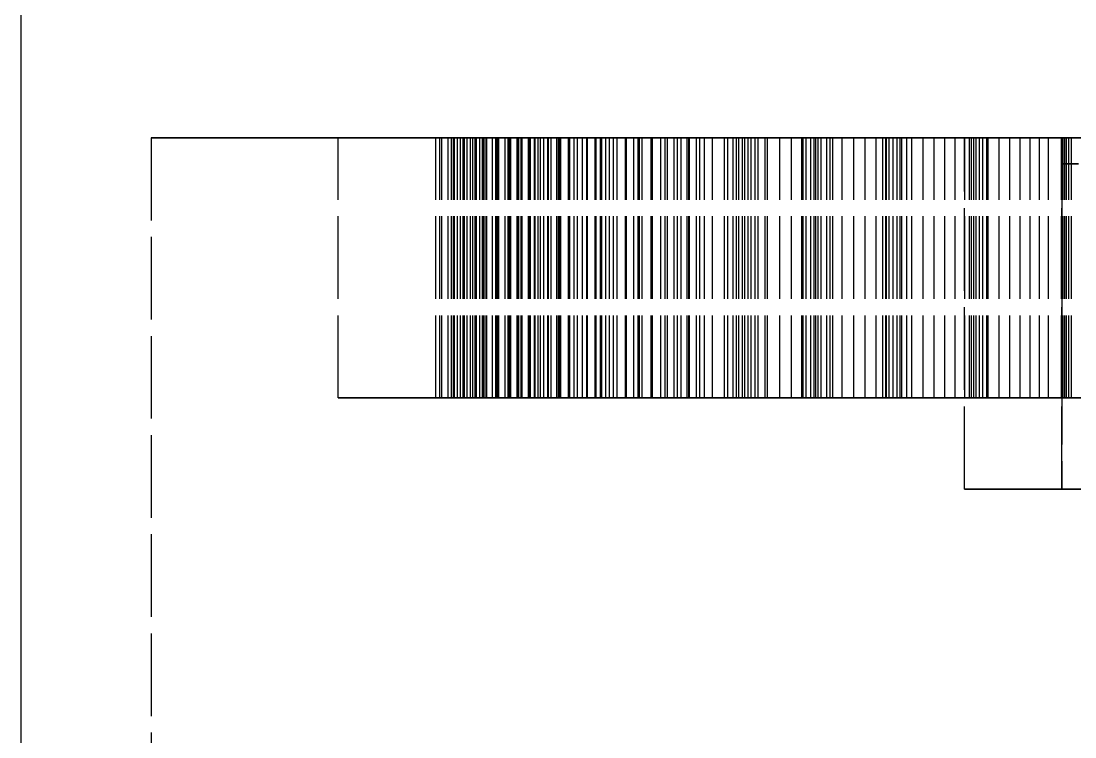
# Model space of a CAD drawing. Header units: millimetres. Extents: x -9 to 234, y -53 to 196.
# Drawn here: x 134.85 to 151.05, y 14.59 to 25.59 of the extents above; entities that cross this region are included whole.
import ezdxf

# ---------------------------------------------------------------- set-up
doc = ezdxf.new("R2010")
doc.units = ezdxf.units.MM
doc.linetypes.add('DASHED', pattern=[1.524, 1.27, -0.254])
doc.layers.add('HIDDEN', color=8, linetype='DASHED')
doc.layers.add('VISIBLE', color=7, linetype='CONTINUOUS')

msp = doc.modelspace()

# ---------------------------------------------------------------- linework, layer by layer
at = {"layer": 'HIDDEN'}
for points in [[(151.51667, 23.8), (150.81825, 23.8), (150.11984, 23.8), (149.42143, 23.8), (148.72302, 23.8), (148.0246, 23.8), (147.32619, 23.8), (146.62778, 23.8), (145.92937, 23.8), (145.23095, 23.8), (144.53254, 23.8), (143.83413, 23.8), (143.13571, 23.8), (142.4373, 23.8), (141.73889, 23.8), (141.04048, 23.8), (140.34206, 23.8), (139.64365, 23.8), (138.94524, 23.8), (138.24683, 23.8), (137.54841, 23.8), (136.85, 23.8)], [(136.85, 23.8), (137.19921, 23.8), (137.54841, 23.8), (137.89762, 23.8), (138.24683, 23.8), (138.59603, 23.8), (138.94524, 23.8), (139.29444, 23.8), (139.64365, 23.8), (139.99286, 23.8), (140.34206, 23.8), (140.69127, 23.8), (141.04048, 23.8), (141.38968, 23.8), (141.73889, 23.8), (142.0881, 23.8), (142.4373, 23.8), (142.78651, 23.8), (143.13571, 23.8), (143.48492, 23.8), (143.83413, 23.8), (144.18333, 23.8), (144.53254, 23.8), (144.88175, 23.8), (145.23095, 23.8), (145.58016, 23.8), (145.92937, 23.8), (146.27857, 23.8), (146.62778, 23.8), (146.97698, 23.8), (147.32619, 23.8), (147.6754, 23.8), (148.0246, 23.8), (148.37381, 23.8), (148.72302, 23.8), (149.07222, 23.8), (149.42143, 23.8), (149.77063, 23.8), (150.11984, 23.8), (150.46905, 23.8), (150.81825, 23.8), (151.16746, 23.8)], [(136.85, 23.8), (136.85, -15.2)], [(151.26071, 23.8), (150.65357, 23.8), (150.04643, 23.8), (149.43929, 23.8), (148.83214, 23.8), (148.225, 23.8), (147.61786, 23.8), (147.01071, 23.8), (146.40357, 23.8), (145.79643, 23.8), (145.18929, 23.8), (144.58214, 23.8), (143.975, 23.8), (143.36786, 23.8), (142.76071, 23.8), (142.15357, 23.8), (141.54643, 23.8), (140.93929, 23.8), (140.33214, 23.8), (139.725, 23.8)], [(139.725, 23.8), (140.02857, 23.8), (140.33214, 23.8), (140.63571, 23.8), (140.93929, 23.8), (141.24286, 23.8), (141.54643, 23.8), (141.85, 23.8), (142.15357, 23.8), (142.45714, 23.8), (142.76071, 23.8), (143.06429, 23.8), (143.36786, 23.8), (143.67143, 23.8), (143.975, 23.8), (144.27857, 23.8), (144.58214, 23.8), (144.88571, 23.8), (145.18929, 23.8), (145.49286, 23.8), (145.79643, 23.8), (146.1, 23.8), (146.40357, 23.8), (146.70714, 23.8), (147.01071, 23.8), (147.31429, 23.8), (147.61786, 23.8), (147.92143, 23.8), (148.225, 23.8), (148.52857, 23.8), (148.83214, 23.8), (149.13571, 23.8), (149.43929, 23.8), (149.74286, 23.8), (150.04643, 23.8), (150.35, 23.8), (150.65357, 23.8), (150.95714, 23.8), (151.26071, 23.8)], [(139.725, 19.8), (139.725, 23.8)], [(141.4143, 23.8), (141.2258, 23.8)], [(141.2258, 23.8), (141.4143, 23.8)], [(141.2258, 19.8), (141.2258, 23.8)], [(141.2258, 19.8), (141.2258, 23.8)], [(141.31648, 23.8), (141.28548, 23.8)], [(141.28548, 23.8), (141.46556, 23.8)], [(141.46556, 23.8), (141.28548, 23.8)], [(141.28548, 23.8), (141.31648, 23.8)], [(141.28548, 19.8), (141.28548, 23.8)], [(141.28548, 19.8), (141.28548, 23.8)], [(141.51179, 23.8), (141.31648, 23.8)], [(141.31648, 23.8), (141.51179, 23.8)], [(141.31648, 19.8), (141.31648, 23.8)], [(141.31648, 19.8), (141.31648, 23.8)], [(141.60309, 23.8), (141.4143, 23.8)], [(141.4143, 23.8), (141.60309, 23.8)], [(141.4143, 19.8), (141.4143, 23.8)], [(141.4143, 19.8), (141.4143, 23.8)], [(141.46556, 23.8), (141.64653, 23.8)], [(141.64653, 23.8), (141.46556, 23.8)], [(141.46556, 19.8), (141.46556, 23.8)], [(141.46556, 19.8), (141.46556, 23.8)], [(141.55675, 23.8), (141.49502, 23.8)], [(141.49502, 23.8), (141.66515, 23.8)], [(141.66515, 23.8), (141.49502, 23.8)], [(141.49502, 23.8), (141.55675, 23.8)], [(141.49502, 19.8), (141.49502, 23.8)], [(141.49502, 19.8), (141.49502, 23.8)], [(141.7068, 23.8), (141.51179, 23.8)], [(141.51179, 23.8), (141.7068, 23.8)], [(141.51179, 19.8), (141.51179, 23.8)], [(141.51179, 19.8), (141.51179, 23.8)], [(141.7572, 23.8), (141.55675, 23.8)], [(141.55675, 23.8), (141.7572, 23.8)], [(141.55675, 19.8), (141.55675, 23.8)], [(141.55675, 19.8), (141.55675, 23.8)], [(141.7921, 23.8), (141.60309, 23.8)], [(141.60309, 23.8), (141.7921, 23.8)], [(141.60309, 19.8), (141.60309, 23.8)], [(141.60309, 19.8), (141.60309, 23.8)], [(141.64653, 23.8), (141.82832, 23.8)], [(141.82832, 23.8), (141.64653, 23.8)], [(141.64653, 19.8), (141.64653, 23.8)], [(141.64653, 19.8), (141.64653, 23.8)], [(141.66515, 23.8), (141.83674, 23.8)], [(141.83674, 23.8), (141.66515, 23.8)], [(141.66515, 19.8), (141.66515, 23.8)], [(141.66515, 19.8), (141.66515, 23.8)], [(141.90141, 23.8), (141.7068, 23.8)], [(141.7068, 23.8), (141.90141, 23.8)], [(141.7068, 19.8), (141.7068, 23.8)], [(141.7068, 19.8), (141.7068, 23.8)], [(141.95677, 23.8), (141.7572, 23.8)], [(141.7572, 23.8), (141.95677, 23.8)], [(141.7572, 19.8), (141.7572, 23.8)], [(141.7572, 19.8), (141.7572, 23.8)], [(141.98123, 23.8), (141.7921, 23.8)], [(141.7921, 23.8), (141.98123, 23.8)], [(141.7921, 19.8), (141.7921, 23.8)], [(141.7921, 19.8), (141.7921, 23.8)], [(141.82832, 23.8), (142.01089, 23.8)], [(142.01089, 23.8), (141.82832, 23.8)], [(141.82832, 19.8), (141.82832, 23.8)], [(141.82832, 19.8), (141.82832, 23.8)], [(141.83674, 23.8), (142.00977, 23.8)], [(142.00977, 23.8), (141.83674, 23.8)], [(141.83674, 19.8), (141.83674, 23.8)], [(141.83674, 19.8), (141.83674, 23.8)], [(141.94457, 23.8), (141.85262, 23.8)], [(141.85262, 23.8), (142.01135, 23.8)], [(142.01135, 23.8), (141.85262, 23.8)], [(141.85262, 23.8), (141.94457, 23.8)], [(141.85262, 19.8), (141.85262, 23.8)], [(141.85262, 19.8), (141.85262, 23.8)], [(142.09549, 23.8), (141.90141, 23.8)], [(141.90141, 23.8), (142.09549, 23.8)], [(141.90141, 19.8), (141.90141, 23.8)], [(141.90141, 19.8), (141.90141, 23.8)], [(142.14845, 23.8), (141.94457, 23.8)], [(141.94457, 23.8), (142.14845, 23.8)], [(141.94457, 19.8), (141.94457, 23.8)], [(141.94457, 19.8), (141.94457, 23.8)], [(142.15532, 23.8), (141.95677, 23.8)], [(141.95677, 23.8), (142.15532, 23.8)], [(141.95677, 19.8), (141.95677, 23.8)], [(141.95677, 19.8), (141.95677, 23.8)], [(142.1704, 23.8), (141.98123, 23.8)], [(141.98123, 23.8), (142.1704, 23.8)], [(141.98123, 19.8), (141.98123, 23.8)], [(141.98123, 19.8), (141.98123, 23.8)], [(142.00977, 23.8), (142.18421, 23.8)], [(142.18421, 23.8), (142.00977, 23.8)], [(142.00977, 19.8), (142.00977, 23.8)], [(142.00977, 19.8), (142.00977, 23.8)], [(142.01089, 23.8), (142.19419, 23.8)], [(142.19419, 23.8), (142.01089, 23.8)], [(142.01089, 19.8), (142.01089, 23.8)], [(142.01089, 19.8), (142.01089, 23.8)], [(142.01135, 23.8), (142.1721, 23.8)], [(142.1721, 23.8), (142.01135, 23.8)], [(142.01135, 19.8), (142.01135, 23.8)], [(142.01135, 19.8), (142.01135, 23.8)], [(142.28891, 23.8), (142.09549, 23.8)], [(142.09549, 23.8), (142.28891, 23.8)], [(142.09549, 19.8), (142.09549, 23.8)], [(142.09549, 19.8), (142.09549, 23.8)], [(142.35086, 23.8), (142.14845, 23.8)], [(142.14845, 23.8), (142.35086, 23.8)], [(142.14845, 19.8), (142.14845, 23.8)], [(142.14845, 19.8), (142.14845, 23.8)], [(142.35269, 23.8), (142.15532, 23.8)], [(142.15532, 23.8), (142.35269, 23.8)], [(142.15532, 19.8), (142.15532, 23.8)], [(142.15532, 19.8), (142.15532, 23.8)], [(142.3595, 23.8), (142.1704, 23.8)], [(142.1704, 23.8), (142.3595, 23.8)], [(142.1704, 19.8), (142.1704, 23.8)], [(142.1704, 19.8), (142.1704, 23.8)], [(142.1721, 23.8), (142.33489, 23.8)], [(142.33489, 23.8), (142.1721, 23.8)], [(142.1721, 19.8), (142.1721, 23.8)], [(142.1721, 19.8), (142.1721, 23.8)], [(142.18421, 23.8), (142.36008, 23.8)], [(142.36008, 23.8), (142.18421, 23.8)], [(142.18421, 19.8), (142.18421, 23.8)], [(142.18421, 19.8), (142.18421, 23.8)], [(142.19419, 23.8), (142.37819, 23.8)], [(142.37819, 23.8), (142.19419, 23.8)], [(142.19419, 19.8), (142.19419, 23.8)], [(142.19419, 19.8), (142.19419, 23.8)], [(142.4815, 23.8), (142.28891, 23.8)], [(142.28891, 23.8), (142.4815, 23.8)], [(142.28891, 19.8), (142.28891, 23.8)], [(142.28891, 19.8), (142.28891, 23.8)], [(142.33489, 23.8), (142.49972, 23.8)], [(142.49972, 23.8), (142.33489, 23.8)], [(142.33489, 19.8), (142.33489, 23.8)], [(142.33489, 19.8), (142.33489, 23.8)], [(142.55166, 23.8), (142.35086, 23.8)], [(142.35086, 23.8), (142.55166, 23.8)], [(142.35086, 19.8), (142.35086, 23.8)], [(142.35086, 19.8), (142.35086, 23.8)], [(142.54871, 23.8), (142.35269, 23.8)], [(142.35269, 23.8), (142.54871, 23.8)], [(142.35269, 19.8), (142.35269, 23.8)], [(142.35269, 19.8), (142.35269, 23.8)], [(142.47661, 23.8), (142.35524, 23.8)], [(142.35524, 23.8), (142.5012, 23.8)], [(142.5012, 23.8), (142.35524, 23.8)], [(142.35524, 23.8), (142.47661, 23.8)], [(142.35524, 19.8), (142.35524, 23.8)], [(142.35524, 19.8), (142.35524, 23.8)], [(142.37819, 23.8), (142.3595, 23.8)], [(142.3595, 23.8), (142.37819, 23.8)], [(142.3595, 19.8), (142.3595, 23.8)], [(142.3595, 19.8), (142.3595, 23.8)], [(142.36008, 23.8), (142.53741, 23.8)], [(142.53741, 23.8), (142.36008, 23.8)], [(142.36008, 19.8), (142.36008, 23.8)], [(142.36008, 19.8), (142.36008, 23.8)], [(142.37819, 19.8), (142.37819, 23.8)], [(142.37819, 19.8), (142.37819, 23.8)], [(142.68218, 23.8), (142.47661, 23.8)], [(142.47661, 23.8), (142.68218, 23.8)], [(142.47661, 19.8), (142.47661, 23.8)], [(142.47661, 19.8), (142.47661, 23.8)], [(142.53741, 23.8), (142.4815, 23.8)], [(142.4815, 23.8), (142.53741, 23.8)], [(142.4815, 19.8), (142.4815, 23.8)], [(142.4815, 19.8), (142.4815, 23.8)], [(142.49972, 23.8), (142.66666, 23.8)], [(142.66666, 23.8), (142.49972, 23.8)], [(142.49972, 19.8), (142.49972, 23.8)], [(142.49972, 19.8), (142.49972, 23.8)], [(142.5012, 23.8), (142.64975, 23.8)], [(142.64975, 23.8), (142.5012, 23.8)], [(142.5012, 19.8), (142.5012, 23.8)], [(142.5012, 19.8), (142.5012, 23.8)], [(142.53741, 19.8), (142.53741, 23.8)], [(142.53741, 19.8), (142.53741, 23.8)], [(142.74315, 23.8), (142.54871, 23.8)], [(142.54871, 23.8), (142.74315, 23.8)], [(142.54871, 19.8), (142.54871, 23.8)], [(142.54871, 19.8), (142.54871, 23.8)], [(142.75064, 23.8), (142.55166, 23.8)], [(142.55166, 23.8), (142.75064, 23.8)], [(142.55166, 19.8), (142.55166, 23.8)], [(142.55166, 19.8), (142.55166, 23.8)], [(142.64975, 23.8), (142.80091, 23.8)], [(142.80091, 23.8), (142.64975, 23.8)], [(142.64975, 19.8), (142.64975, 23.8)], [(142.64975, 19.8), (142.64975, 23.8)], [(142.66666, 23.8), (142.83581, 23.8)], [(142.83581, 23.8), (142.66666, 23.8)], [(142.66666, 19.8), (142.66666, 23.8)], [(142.66666, 19.8), (142.66666, 23.8)], [(142.88572, 23.8), (142.68218, 23.8)], [(142.68218, 23.8), (142.88572, 23.8)], [(142.68218, 19.8), (142.68218, 23.8)], [(142.68218, 19.8), (142.68218, 23.8)], [(142.83581, 23.8), (142.74315, 23.8)], [(142.74315, 23.8), (142.83581, 23.8)], [(142.74315, 19.8), (142.74315, 23.8)], [(142.74315, 19.8), (142.74315, 23.8)], [(142.94759, 23.8), (142.75064, 23.8)], [(142.75064, 23.8), (142.94759, 23.8)], [(142.75064, 19.8), (142.75064, 23.8)], [(142.75064, 19.8), (142.75064, 23.8)], [(142.80091, 23.8), (142.95473, 23.8)], [(142.95473, 23.8), (142.80091, 23.8)], [(142.80091, 19.8), (142.80091, 23.8)], [(142.80091, 19.8), (142.80091, 23.8)], [(142.83581, 19.8), (142.83581, 23.8)], [(142.83581, 19.8), (142.83581, 23.8)], [(143.08705, 23.8), (142.88572, 23.8)], [(142.88572, 23.8), (143.08705, 23.8)], [(142.88572, 19.8), (142.88572, 23.8)], [(142.88572, 19.8), (142.88572, 23.8)], [(143.14222, 23.8), (142.94759, 23.8)], [(142.94759, 23.8), (143.14222, 23.8)], [(142.94759, 19.8), (142.94759, 23.8)], [(142.94759, 19.8), (142.94759, 23.8)], [(142.95473, 23.8), (143.11131, 23.8)], [(143.11131, 23.8), (142.95473, 23.8)], [(142.95473, 19.8), (142.95473, 23.8)], [(142.95473, 19.8), (142.95473, 23.8)], [(143.14834, 23.8), (142.99858, 23.8)], [(142.99858, 23.8), (143.13055, 23.8)], [(143.13055, 23.8), (142.99858, 23.8)], [(142.99858, 23.8), (143.14834, 23.8)], [(142.99858, 19.8), (142.99858, 23.8)], [(142.99858, 19.8), (142.99858, 23.8)], [(143.28595, 23.8), (143.08705, 23.8)], [(143.08705, 23.8), (143.28595, 23.8)], [(143.08705, 19.8), (143.08705, 23.8)], [(143.08705, 19.8), (143.08705, 23.8)], [(143.11131, 23.8), (143.27083, 23.8)], [(143.27083, 23.8), (143.11131, 23.8)], [(143.11131, 19.8), (143.11131, 23.8)], [(143.11131, 19.8), (143.11131, 23.8)], [(143.13055, 23.8), (143.26562, 23.8)], [(143.26562, 23.8), (143.13055, 23.8)], [(143.13055, 19.8), (143.13055, 23.8)], [(143.13055, 19.8), (143.13055, 23.8)], [(143.27083, 23.8), (143.14222, 23.8)], [(143.14222, 23.8), (143.27083, 23.8)], [(143.14222, 19.8), (143.14222, 23.8)], [(143.14222, 19.8), (143.14222, 23.8)], [(143.35385, 23.8), (143.14834, 23.8)], [(143.14834, 23.8), (143.35385, 23.8)], [(143.14834, 19.8), (143.14834, 23.8)], [(143.14834, 19.8), (143.14834, 23.8)], [(143.26562, 23.8), (143.40385, 23.8)], [(143.40385, 23.8), (143.26562, 23.8)], [(143.26562, 19.8), (143.26562, 23.8)], [(143.26562, 19.8), (143.26562, 23.8)], [(143.27083, 19.8), (143.27083, 23.8)], [(143.27083, 19.8), (143.27083, 23.8)], [(143.48215, 23.8), (143.28595, 23.8)], [(143.28595, 23.8), (143.48215, 23.8)], [(143.28595, 19.8), (143.28595, 23.8)], [(143.28595, 19.8), (143.28595, 23.8)], [(143.55678, 23.8), (143.35385, 23.8)], [(143.35385, 23.8), (143.55678, 23.8)], [(143.35385, 19.8), (143.35385, 23.8)], [(143.35385, 19.8), (143.35385, 23.8)], [(143.40385, 23.8), (143.54535, 23.8)], [(143.54535, 23.8), (143.40385, 23.8)], [(143.40385, 19.8), (143.40385, 23.8)], [(143.40385, 19.8), (143.40385, 23.8)], [(143.6753, 23.8), (143.48215, 23.8)], [(143.48215, 23.8), (143.6753, 23.8)], [(143.48215, 19.8), (143.48215, 23.8)], [(143.48215, 19.8), (143.48215, 23.8)], [(143.54535, 23.8), (143.69024, 23.8)], [(143.69024, 23.8), (143.54535, 23.8)], [(143.54535, 19.8), (143.54535, 23.8)], [(143.54535, 19.8), (143.54535, 23.8)], [(143.75693, 23.8), (143.55678, 23.8)], [(143.55678, 23.8), (143.75693, 23.8)], [(143.55678, 19.8), (143.55678, 23.8)], [(143.55678, 19.8), (143.55678, 23.8)], [(143.83877, 23.8), (143.6753, 23.8)], [(143.6753, 23.8), (143.83877, 23.8)], [(143.6753, 19.8), (143.6753, 23.8)], [(143.6753, 19.8), (143.6753, 23.8)], [(143.69024, 23.8), (143.83877, 23.8)], [(143.83877, 23.8), (143.69024, 23.8)], [(143.69024, 19.8), (143.69024, 23.8)], [(143.69024, 19.8), (143.69024, 23.8)], [(143.95404, 23.8), (143.75693, 23.8)], [(143.75693, 23.8), (143.95404, 23.8)], [(143.75693, 19.8), (143.75693, 23.8)], [(143.75693, 19.8), (143.75693, 23.8)], [(143.95404, 23.8), (143.77717, 23.8)], [(143.77717, 23.8), (143.894, 23.8)], [(143.894, 23.8), (143.77717, 23.8)], [(143.77717, 23.8), (143.95404, 23.8)], [(143.77717, 19.8), (143.77717, 23.8)], [(143.77717, 19.8), (143.77717, 23.8)], [(143.83877, 19.8), (143.83877, 23.8)], [(143.83877, 19.8), (143.83877, 23.8)], [(143.894, 23.8), (144.01445, 23.8)], [(144.01445, 23.8), (143.894, 23.8)], [(143.894, 19.8), (143.894, 23.8)], [(143.894, 19.8), (143.894, 23.8)], [(144.15774, 23.8), (143.95404, 23.8)], [(144.14782, 23.8), (143.95404, 23.8)], [(143.95404, 23.8), (144.14782, 23.8)], [(143.95404, 23.8), (144.15774, 23.8)], [(143.95404, 19.8), (143.95404, 23.8)], [(143.95404, 19.8), (143.95404, 23.8)], [(143.95404, 19.8), (143.95404, 23.8)], [(143.95404, 19.8), (143.95404, 23.8)], [(144.01445, 23.8), (144.13858, 23.8)], [(144.13858, 23.8), (144.01445, 23.8)], [(144.01445, 19.8), (144.01445, 23.8)], [(144.01445, 19.8), (144.01445, 23.8)], [(144.13858, 23.8), (144.26654, 23.8)], [(144.26654, 23.8), (144.13858, 23.8)], [(144.13858, 19.8), (144.13858, 23.8)], [(144.13858, 19.8), (144.13858, 23.8)], [(144.33785, 23.8), (144.14782, 23.8)], [(144.14782, 23.8), (144.33785, 23.8)], [(144.14782, 19.8), (144.14782, 23.8)], [(144.14782, 19.8), (144.14782, 23.8)], [(144.35832, 23.8), (144.15774, 23.8)], [(144.15774, 23.8), (144.35832, 23.8)], [(144.15774, 19.8), (144.15774, 23.8)], [(144.15774, 19.8), (144.15774, 23.8)], [(144.26654, 23.8), (144.39851, 23.8)], [(144.39851, 23.8), (144.26654, 23.8)], [(144.26654, 19.8), (144.26654, 23.8)], [(144.26654, 19.8), (144.26654, 23.8)], [(144.53478, 23.8), (144.33785, 23.8)], [(144.33785, 23.8), (144.53478, 23.8)], [(144.33785, 19.8), (144.33785, 23.8)], [(144.33785, 19.8), (144.33785, 23.8)], [(144.55557, 23.8), (144.35832, 23.8)], [(144.35832, 23.8), (144.55557, 23.8)], [(144.35832, 19.8), (144.35832, 23.8)], [(144.35832, 19.8), (144.35832, 23.8)], [(144.39851, 23.8), (144.53478, 23.8)], [(144.53478, 23.8), (144.39851, 23.8)], [(144.39851, 19.8), (144.39851, 23.8)], [(144.39851, 19.8), (144.39851, 23.8)], [(144.53478, 19.8), (144.53478, 23.8)], [(144.53478, 19.8), (144.53478, 23.8)], [(144.74922, 23.8), (144.55557, 23.8)], [(144.55557, 23.8), (144.74922, 23.8)], [(144.55557, 19.8), (144.55557, 23.8)], [(144.55557, 19.8), (144.55557, 23.8)], [(144.88682, 23.8), (144.68435, 23.8)], [(144.68435, 23.8), (144.78505, 23.8)], [(144.78505, 23.8), (144.68435, 23.8)], [(144.68435, 23.8), (144.88682, 23.8)], [(144.68435, 19.8), (144.68435, 23.8)], [(144.68435, 19.8), (144.68435, 23.8)], [(144.93892, 23.8), (144.74922, 23.8)], [(144.74922, 23.8), (144.93892, 23.8)], [(144.74922, 19.8), (144.74922, 23.8)], [(144.74922, 19.8), (144.74922, 23.8)], [(144.78505, 23.8), (144.88984, 23.8)], [(144.88984, 23.8), (144.78505, 23.8)], [(144.78505, 19.8), (144.78505, 23.8)], [(144.78505, 19.8), (144.78505, 23.8)], [(145.08697, 23.8), (144.88682, 23.8)], [(144.88682, 23.8), (145.08697, 23.8)], [(144.88682, 19.8), (144.88682, 23.8)], [(144.88682, 19.8), (144.88682, 23.8)], [(144.88984, 23.8), (144.99882, 23.8)], [(144.99882, 23.8), (144.88984, 23.8)], [(144.88984, 19.8), (144.88984, 23.8)], [(144.88984, 19.8), (144.88984, 23.8)], [(145.12421, 23.8), (144.93892, 23.8)], [(144.93892, 23.8), (145.12421, 23.8)], [(144.93892, 19.8), (144.93892, 23.8)], [(144.93892, 19.8), (144.93892, 23.8)], [(144.99882, 23.8), (145.11215, 23.8)], [(145.11215, 23.8), (144.99882, 23.8)], [(144.99882, 19.8), (144.99882, 23.8)], [(144.99882, 19.8), (144.99882, 23.8)], [(145.2835, 23.8), (145.08697, 23.8)], [(145.08697, 23.8), (145.2835, 23.8)], [(145.08697, 19.8), (145.08697, 23.8)], [(145.08697, 19.8), (145.08697, 23.8)], [(145.11215, 23.8), (145.23007, 23.8)], [(145.23007, 23.8), (145.11215, 23.8)], [(145.11215, 19.8), (145.11215, 23.8)], [(145.11215, 19.8), (145.11215, 23.8)], [(145.35292, 23.8), (145.12421, 23.8)], [(145.12421, 23.8), (145.35292, 23.8)], [(145.12421, 19.8), (145.12421, 23.8)], [(145.12421, 19.8), (145.12421, 23.8)], [(145.23007, 23.8), (145.35292, 23.8)], [(145.35292, 23.8), (145.23007, 23.8)], [(145.23007, 19.8), (145.23007, 23.8)], [(145.23007, 19.8), (145.23007, 23.8)], [(145.47618, 23.8), (145.2835, 23.8)], [(145.2835, 23.8), (145.47618, 23.8)], [(145.2835, 19.8), (145.2835, 23.8)], [(145.2835, 19.8), (145.2835, 23.8)], [(145.35292, 19.8), (145.35292, 23.8)], [(145.35292, 19.8), (145.35292, 23.8)], [(145.66471, 23.8), (145.47618, 23.8)], [(145.47618, 23.8), (145.66471, 23.8)], [(145.47618, 19.8), (145.47618, 23.8)], [(145.47618, 19.8), (145.47618, 23.8)], [(145.84871, 23.8), (145.66471, 23.8)], [(145.66471, 23.8), (145.84871, 23.8)], [(145.66471, 19.8), (145.66471, 23.8)], [(145.66471, 19.8), (145.66471, 23.8)], [(145.93874, 23.8), (145.71238, 23.8)], [(145.71238, 23.8), (145.79611, 23.8)], [(145.79611, 23.8), (145.71238, 23.8)], [(145.71238, 23.8), (145.93874, 23.8)], [(145.71238, 19.8), (145.71238, 23.8)], [(145.71238, 19.8), (145.71238, 23.8)], [(145.79611, 23.8), (145.88435, 23.8)], [(145.88435, 23.8), (145.79611, 23.8)], [(145.79611, 19.8), (145.79611, 23.8)], [(145.79611, 19.8), (145.79611, 23.8)], [(146.02767, 23.8), (145.84871, 23.8)], [(145.84871, 23.8), (146.02767, 23.8)], [(145.84871, 19.8), (145.84871, 23.8)], [(145.84871, 19.8), (145.84871, 23.8)], [(145.88435, 23.8), (145.97724, 23.8)], [(145.97724, 23.8), (145.88435, 23.8)], [(145.88435, 19.8), (145.88435, 23.8)], [(145.88435, 19.8), (145.88435, 23.8)], [(146.13362, 23.8), (145.93874, 23.8)], [(145.93874, 23.8), (146.13362, 23.8)], [(145.93874, 19.8), (145.93874, 23.8)], [(145.93874, 19.8), (145.93874, 23.8)], [(145.97724, 23.8), (146.07497, 23.8)], [(146.07497, 23.8), (145.97724, 23.8)], [(145.97724, 19.8), (145.97724, 23.8)], [(145.97724, 19.8), (145.97724, 23.8)], [(146.28622, 23.8), (146.02767, 23.8)], [(146.02767, 23.8), (146.28622, 23.8)], [(146.02767, 19.8), (146.02767, 23.8)], [(146.02767, 19.8), (146.02767, 23.8)], [(146.07497, 23.8), (146.17783, 23.8)], [(146.17783, 23.8), (146.07497, 23.8)], [(146.07497, 19.8), (146.07497, 23.8)], [(146.07497, 19.8), (146.07497, 23.8)], [(146.32442, 23.8), (146.13362, 23.8)], [(146.13362, 23.8), (146.32442, 23.8)], [(146.13362, 19.8), (146.13362, 23.8)], [(146.13362, 19.8), (146.13362, 23.8)], [(146.17783, 23.8), (146.28622, 23.8)], [(146.28622, 23.8), (146.17783, 23.8)], [(146.17783, 19.8), (146.17783, 23.8)], [(146.17783, 19.8), (146.17783, 23.8)], [(146.28622, 19.8), (146.28622, 23.8)], [(146.28622, 19.8), (146.28622, 23.8)], [(146.51088, 23.8), (146.32442, 23.8)], [(146.32442, 23.8), (146.51088, 23.8)], [(146.32442, 19.8), (146.32442, 23.8)], [(146.32442, 19.8), (146.32442, 23.8)], [(146.69268, 23.8), (146.51088, 23.8)], [(146.51088, 23.8), (146.69268, 23.8)], [(146.51088, 19.8), (146.51088, 23.8)], [(146.51088, 19.8), (146.51088, 23.8)], [(146.86942, 23.8), (146.69268, 23.8)], [(146.69268, 23.8), (146.86942, 23.8)], [(146.69268, 19.8), (146.69268, 23.8)], [(146.69268, 19.8), (146.69268, 23.8)], [(147.1008, 23.8), (146.85251, 23.8)], [(146.85251, 23.8), (146.91853, 23.8)], [(146.91853, 23.8), (146.85251, 23.8)], [(146.85251, 23.8), (147.1008, 23.8)], [(146.85251, 19.8), (146.85251, 23.8)], [(146.85251, 19.8), (146.85251, 23.8)], [(147.04053, 23.8), (146.86942, 23.8)], [(146.86942, 23.8), (147.04053, 23.8)], [(146.86942, 19.8), (146.86942, 23.8)], [(146.86942, 19.8), (146.86942, 23.8)], [(146.91853, 23.8), (146.98946, 23.8)], [(146.98946, 23.8), (146.91853, 23.8)], [(146.91853, 19.8), (146.91853, 23.8)], [(146.91853, 19.8), (146.91853, 23.8)], [(146.98946, 23.8), (147.06548, 23.8)], [(147.06548, 23.8), (146.98946, 23.8)], [(146.98946, 19.8), (146.98946, 23.8)], [(146.98946, 19.8), (146.98946, 23.8)], [(147.3267, 23.8), (147.04053, 23.8)], [(147.04053, 23.8), (147.3267, 23.8)], [(147.04053, 19.8), (147.04053, 23.8)], [(147.04053, 19.8), (147.04053, 23.8)], [(147.06548, 23.8), (147.14679, 23.8)], [(147.14679, 23.8), (147.06548, 23.8)], [(147.06548, 19.8), (147.06548, 23.8)], [(147.06548, 19.8), (147.06548, 23.8)], [(147.28876, 23.8), (147.1008, 23.8)], [(147.1008, 23.8), (147.28876, 23.8)], [(147.1008, 19.8), (147.1008, 23.8)], [(147.1008, 19.8), (147.1008, 23.8)], [(147.14679, 23.8), (147.23371, 23.8)], [(147.23371, 23.8), (147.14679, 23.8)], [(147.14679, 19.8), (147.14679, 23.8)], [(147.14679, 19.8), (147.14679, 23.8)], [(147.23371, 23.8), (147.3267, 23.8)], [(147.3267, 23.8), (147.23371, 23.8)], [(147.23371, 19.8), (147.23371, 23.8)], [(147.23371, 19.8), (147.23371, 23.8)], [(147.4722, 23.8), (147.28876, 23.8)], [(147.28876, 23.8), (147.4722, 23.8)], [(147.28876, 19.8), (147.28876, 23.8)], [(147.28876, 19.8), (147.28876, 23.8)], [(147.3267, 19.8), (147.3267, 23.8)], [(147.3267, 19.8), (147.3267, 23.8)], [(147.65085, 23.8), (147.4722, 23.8)], [(147.4722, 23.8), (147.65085, 23.8)], [(147.4722, 19.8), (147.4722, 23.8)], [(147.4722, 19.8), (147.4722, 23.8)], [(147.82438, 23.8), (147.65085, 23.8)], [(147.65085, 23.8), (147.82438, 23.8)], [(147.65085, 19.8), (147.65085, 23.8)], [(147.65085, 19.8), (147.65085, 23.8)], [(147.99234, 23.8), (147.82438, 23.8)], [(147.82438, 23.8), (147.99234, 23.8)], [(147.82438, 19.8), (147.82438, 23.8)], [(147.82438, 19.8), (147.82438, 23.8)], [(148.15414, 23.8), (147.99234, 23.8)], [(147.99234, 23.8), (148.15414, 23.8)], [(147.99234, 19.8), (147.99234, 23.8)], [(147.99234, 19.8), (147.99234, 23.8)], [(148.36311, 23.8), (148.09499, 23.8)], [(148.09499, 23.8), (148.14275, 23.8)], [(148.14275, 23.8), (148.09499, 23.8)], [(148.09499, 23.8), (148.36311, 23.8)], [(148.09499, 19.8), (148.09499, 23.8)], [(148.09499, 19.8), (148.09499, 23.8)], [(148.14275, 23.8), (148.19577, 23.8)], [(148.19577, 23.8), (148.14275, 23.8)], [(148.14275, 19.8), (148.14275, 23.8)], [(148.14275, 19.8), (148.14275, 23.8)], [(148.4655, 23.8), (148.15414, 23.8)], [(148.15414, 23.8), (148.4655, 23.8)], [(148.15414, 19.8), (148.15414, 23.8)], [(148.15414, 19.8), (148.15414, 23.8)], [(148.19577, 23.8), (148.25426, 23.8)], [(148.25426, 23.8), (148.19577, 23.8)], [(148.19577, 19.8), (148.19577, 23.8)], [(148.19577, 19.8), (148.19577, 23.8)], [(148.25426, 23.8), (148.31845, 23.8)], [(148.31845, 23.8), (148.25426, 23.8)], [(148.25426, 19.8), (148.25426, 23.8)], [(148.25426, 19.8), (148.25426, 23.8)], [(148.31845, 23.8), (148.38869, 23.8)], [(148.38869, 23.8), (148.31845, 23.8)], [(148.31845, 19.8), (148.31845, 23.8)], [(148.31845, 19.8), (148.31845, 23.8)], [(148.54254, 23.8), (148.36311, 23.8)], [(148.36311, 23.8), (148.54254, 23.8)], [(148.36311, 19.8), (148.36311, 23.8)], [(148.36311, 19.8), (148.36311, 23.8)], [(148.38869, 23.8), (148.4655, 23.8)], [(148.4655, 23.8), (148.38869, 23.8)], [(148.38869, 19.8), (148.38869, 23.8)], [(148.38869, 19.8), (148.38869, 23.8)], [(148.4655, 19.8), (148.4655, 23.8)], [(148.4655, 19.8), (148.4655, 23.8)], [(148.71706, 23.8), (148.54254, 23.8)], [(148.54254, 23.8), (148.71706, 23.8)], [(148.54254, 19.8), (148.54254, 23.8)], [(148.54254, 19.8), (148.54254, 23.8)], [(148.88638, 23.8), (148.71706, 23.8)], [(148.71706, 23.8), (148.88638, 23.8)], [(148.71706, 19.8), (148.71706, 23.8)], [(148.71706, 19.8), (148.71706, 23.8)], [(149.05014, 23.8), (148.88638, 23.8)], [(148.88638, 23.8), (149.05014, 23.8)], [(148.88638, 19.8), (148.88638, 23.8)], [(148.88638, 19.8), (148.88638, 23.8)], [(149.2079, 23.8), (149.05014, 23.8)], [(149.05014, 23.8), (149.2079, 23.8)], [(149.05014, 19.8), (149.05014, 23.8)], [(149.05014, 19.8), (149.05014, 23.8)], [(149.35901, 23.8), (149.2079, 23.8)], [(149.2079, 23.8), (149.35901, 23.8)], [(149.2079, 19.8), (149.2079, 23.8)], [(149.2079, 19.8), (149.2079, 23.8)], [(151.15952, 23.8), (150.85794, 23.8), (150.55635, 23.8), (150.25476, 23.8), (149.95317, 23.8), (149.65159, 23.8), (149.35, 23.8)], [(149.35, 23.8), (149.50079, 23.8), (149.65159, 23.8), (149.80238, 23.8), (149.95317, 23.8), (150.10397, 23.8), (150.25476, 23.8), (150.40556, 23.8), (150.55635, 23.8), (150.70714, 23.8), (150.85794, 23.8), (151.00873, 23.8), (151.15952, 23.8)], [(149.35, 18.4), (149.35, 23.8)], [(149.69289, 23.8), (149.35901, 23.8)], [(149.35901, 23.8), (149.69289, 23.8)], [(149.35901, 19.8), (149.35901, 23.8)], [(149.35901, 19.8), (149.35901, 23.8)], [(149.71489, 23.8), (149.42922, 23.8)], [(149.42922, 23.8), (149.45831, 23.8)], [(149.45831, 23.8), (149.42922, 23.8)], [(149.42922, 23.8), (149.71489, 23.8)], [(149.42922, 19.8), (149.42922, 23.8)], [(149.42922, 19.8), (149.42922, 23.8)], [(149.45831, 23.8), (149.49298, 23.8)], [(149.49298, 23.8), (149.45831, 23.8)], [(149.45831, 19.8), (149.45831, 23.8)], [(149.45831, 19.8), (149.45831, 23.8)], [(149.49298, 23.8), (149.53344, 23.8)], [(149.53344, 23.8), (149.49298, 23.8)], [(149.49298, 19.8), (149.49298, 23.8)], [(149.49298, 19.8), (149.49298, 23.8)], [(149.53344, 23.8), (149.57996, 23.8)], [(149.57996, 23.8), (149.53344, 23.8)], [(149.53344, 19.8), (149.53344, 23.8)], [(149.53344, 19.8), (149.53344, 23.8)], [(149.57996, 23.8), (149.63292, 23.8)], [(149.63292, 23.8), (149.57996, 23.8)], [(149.57996, 19.8), (149.57996, 23.8)], [(149.57996, 19.8), (149.57996, 23.8)], [(149.63292, 23.8), (149.69289, 23.8)], [(149.69289, 23.8), (149.63292, 23.8)], [(149.63292, 19.8), (149.63292, 23.8)], [(149.63292, 19.8), (149.63292, 23.8)], [(149.69289, 19.8), (149.69289, 23.8)], [(149.69289, 19.8), (149.69289, 23.8)], [(149.88426, 23.8), (149.71489, 23.8)], [(149.71489, 23.8), (149.88426, 23.8)], [(149.71489, 19.8), (149.71489, 23.8)], [(149.71489, 19.8), (149.71489, 23.8)], [(150.04836, 23.8), (149.88426, 23.8)], [(149.88426, 23.8), (150.04836, 23.8)], [(149.88426, 19.8), (149.88426, 23.8)], [(149.88426, 19.8), (149.88426, 23.8)], [(150.2069, 23.8), (150.04836, 23.8)], [(150.04836, 23.8), (150.2069, 23.8)], [(150.04836, 19.8), (150.04836, 23.8)], [(150.04836, 19.8), (150.04836, 23.8)], [(150.35951, 23.8), (150.2069, 23.8)], [(150.2069, 23.8), (150.35951, 23.8)], [(150.2069, 19.8), (150.2069, 23.8)], [(150.2069, 19.8), (150.2069, 23.8)], [(150.50572, 23.8), (150.35951, 23.8)], [(150.35951, 23.8), (150.50572, 23.8)], [(150.35951, 19.8), (150.35951, 23.8)], [(150.35951, 19.8), (150.35951, 23.8)], [(150.64485, 23.8), (150.50572, 23.8)], [(150.50572, 23.8), (150.64485, 23.8)], [(150.50572, 19.8), (150.50572, 23.8)], [(150.50572, 19.8), (150.50572, 23.8)], [(150.99841, 23.8), (150.64485, 23.8)], [(150.64485, 23.8), (150.99841, 23.8)], [(150.64485, 19.8), (150.64485, 23.8)], [(150.64485, 19.8), (150.64485, 23.8)], [(151.1446, 23.8), (150.84384, 23.8)], [(150.84384, 23.8), (150.85401, 23.8)], [(150.85401, 23.8), (150.84384, 23.8)], [(150.84384, 23.8), (151.1446, 23.8)], [(150.84384, 19.8), (150.84384, 23.8)], [(150.84384, 19.8), (150.84384, 23.8)], [(150.85401, 23.8), (150.87002, 23.8)], [(150.87002, 23.8), (150.85401, 23.8)], [(150.85401, 19.8), (150.85401, 23.8)], [(150.85401, 19.8), (150.85401, 23.8)], [(150.87002, 23.8), (150.8921, 23.8)], [(150.8921, 23.8), (150.87002, 23.8)], [(150.87002, 19.8), (150.87002, 23.8)], [(150.87002, 19.8), (150.87002, 23.8)], [(150.8921, 23.8), (150.92056, 23.8)], [(150.92056, 23.8), (150.8921, 23.8)], [(150.8921, 19.8), (150.8921, 23.8)], [(150.8921, 19.8), (150.8921, 23.8)], [(150.92056, 23.8), (150.95579, 23.8)], [(150.95579, 23.8), (150.92056, 23.8)], [(150.92056, 19.8), (150.92056, 23.8)], [(150.92056, 19.8), (150.92056, 23.8)], [(150.95579, 23.8), (150.99841, 23.8)], [(150.99841, 23.8), (150.95579, 23.8)], [(150.95579, 19.8), (150.95579, 23.8)], [(150.95579, 19.8), (150.95579, 23.8)], [(150.99841, 19.8), (150.99841, 23.8)], [(150.99841, 19.8), (150.99841, 23.8)], [(151.10397, 23.4), (150.85, 23.4)], [(150.85, 23.4), (150.97698, 23.4), (151.10397, 23.4)], [(151.10397, 23.4), (150.85, 23.4)], [(150.85, 23.4), (150.97698, 23.4), (151.10397, 23.4)], [(150.85, 23.4), (150.85, 18.4)], [(150.85, 18.4), (150.85, 23.4)], [(151.26071, 19.8), (150.65357, 19.8), (150.04643, 19.8), (149.43929, 19.8), (148.83214, 19.8), (148.225, 19.8), (147.61786, 19.8), (147.01071, 19.8), (146.40357, 19.8), (145.79643, 19.8), (145.18929, 19.8), (144.58214, 19.8), (143.975, 19.8), (143.36786, 19.8), (142.76071, 19.8), (142.15357, 19.8), (141.54643, 19.8), (140.93929, 19.8), (140.33214, 19.8), (139.725, 19.8)], [(139.725, 19.8), (140.02857, 19.8), (140.33214, 19.8), (140.63571, 19.8), (140.93929, 19.8), (141.24286, 19.8), (141.54643, 19.8), (141.85, 19.8), (142.15357, 19.8), (142.45714, 19.8), (142.76071, 19.8), (143.06429, 19.8), (143.36786, 19.8), (143.67143, 19.8), (143.975, 19.8), (144.27857, 19.8), (144.58214, 19.8), (144.88571, 19.8), (145.18929, 19.8), (145.49286, 19.8), (145.79643, 19.8), (146.1, 19.8), (146.40357, 19.8), (146.70714, 19.8), (147.01071, 19.8), (147.31429, 19.8), (147.61786, 19.8), (147.92143, 19.8), (148.225, 19.8), (148.52857, 19.8), (148.83214, 19.8), (149.13571, 19.8), (149.43929, 19.8), (149.74286, 19.8), (150.04643, 19.8), (150.35, 19.8), (150.65357, 19.8), (150.95714, 19.8), (151.26071, 19.8)], [(141.4143, 19.8), (141.2258, 19.8)], [(141.2258, 19.8), (141.4143, 19.8)], [(141.31648, 19.8), (141.28548, 19.8)], [(141.28548, 19.8), (141.46556, 19.8)], [(141.46556, 19.8), (141.28548, 19.8)], [(141.28548, 19.8), (141.31648, 19.8)], [(141.51179, 19.8), (141.31648, 19.8)], [(141.31648, 19.8), (141.51179, 19.8)], [(141.60309, 19.8), (141.4143, 19.8)], [(141.4143, 19.8), (141.60309, 19.8)], [(141.46556, 19.8), (141.64653, 19.8)], [(141.64653, 19.8), (141.46556, 19.8)], [(141.55675, 19.8), (141.49502, 19.8)], [(141.49502, 19.8), (141.66515, 19.8)], [(141.66515, 19.8), (141.49502, 19.8)], [(141.49502, 19.8), (141.55675, 19.8)], [(141.7068, 19.8), (141.51179, 19.8)], [(141.51179, 19.8), (141.7068, 19.8)], [(141.7572, 19.8), (141.55675, 19.8)], [(141.55675, 19.8), (141.7572, 19.8)], [(141.7921, 19.8), (141.60309, 19.8)], [(141.60309, 19.8), (141.7921, 19.8)], [(141.64653, 19.8), (141.82832, 19.8)], [(141.82832, 19.8), (141.64653, 19.8)], [(141.66515, 19.8), (141.83674, 19.8)], [(141.83674, 19.8), (141.66515, 19.8)], [(141.90141, 19.8), (141.7068, 19.8)], [(141.7068, 19.8), (141.90141, 19.8)], [(141.95677, 19.8), (141.7572, 19.8)], [(141.7572, 19.8), (141.95677, 19.8)], [(141.98123, 19.8), (141.7921, 19.8)], [(141.7921, 19.8), (141.98123, 19.8)], [(141.82832, 19.8), (142.01089, 19.8)], [(142.01089, 19.8), (141.82832, 19.8)], [(141.83674, 19.8), (142.00977, 19.8)], [(142.00977, 19.8), (141.83674, 19.8)], [(141.94457, 19.8), (141.85262, 19.8)], [(141.85262, 19.8), (142.01135, 19.8)], [(142.01135, 19.8), (141.85262, 19.8)], [(141.85262, 19.8), (141.94457, 19.8)], [(142.09549, 19.8), (141.90141, 19.8)], [(141.90141, 19.8), (142.09549, 19.8)], [(142.14845, 19.8), (141.94457, 19.8)], [(141.94457, 19.8), (142.14845, 19.8)], [(142.15532, 19.8), (141.95677, 19.8)], [(141.95677, 19.8), (142.15532, 19.8)], [(142.1704, 19.8), (141.98123, 19.8)], [(141.98123, 19.8), (142.1704, 19.8)], [(142.00977, 19.8), (142.18421, 19.8)], [(142.18421, 19.8), (142.00977, 19.8)], [(142.01089, 19.8), (142.19419, 19.8)], [(142.19419, 19.8), (142.01089, 19.8)], [(142.01135, 19.8), (142.1721, 19.8)], [(142.1721, 19.8), (142.01135, 19.8)], [(142.28891, 19.8), (142.09549, 19.8)], [(142.09549, 19.8), (142.28891, 19.8)], [(142.35086, 19.8), (142.14845, 19.8)], [(142.14845, 19.8), (142.35086, 19.8)], [(142.35269, 19.8), (142.15532, 19.8)], [(142.15532, 19.8), (142.35269, 19.8)], [(142.3595, 19.8), (142.1704, 19.8)], [(142.1704, 19.8), (142.3595, 19.8)], [(142.1721, 19.8), (142.33489, 19.8)], [(142.33489, 19.8), (142.1721, 19.8)], [(142.18421, 19.8), (142.36008, 19.8)], [(142.36008, 19.8), (142.18421, 19.8)], [(142.19419, 19.8), (142.37819, 19.8)], [(142.37819, 19.8), (142.19419, 19.8)], [(142.4815, 19.8), (142.28891, 19.8)], [(142.28891, 19.8), (142.4815, 19.8)], [(142.33489, 19.8), (142.49972, 19.8)], [(142.49972, 19.8), (142.33489, 19.8)], [(142.55166, 19.8), (142.35086, 19.8)], [(142.35086, 19.8), (142.55166, 19.8)], [(142.54871, 19.8), (142.35269, 19.8)], [(142.35269, 19.8), (142.54871, 19.8)], [(142.47661, 19.8), (142.35524, 19.8)], [(142.35524, 19.8), (142.5012, 19.8)], [(142.5012, 19.8), (142.35524, 19.8)], [(142.35524, 19.8), (142.47661, 19.8)], [(142.37819, 19.8), (142.3595, 19.8)], [(142.3595, 19.8), (142.37819, 19.8)], [(142.36008, 19.8), (142.53741, 19.8)], [(142.53741, 19.8), (142.36008, 19.8)], [(142.68218, 19.8), (142.47661, 19.8)], [(142.47661, 19.8), (142.68218, 19.8)], [(142.53741, 19.8), (142.4815, 19.8)], [(142.4815, 19.8), (142.53741, 19.8)], [(142.49972, 19.8), (142.66666, 19.8)], [(142.66666, 19.8), (142.49972, 19.8)], [(142.5012, 19.8), (142.64975, 19.8)], [(142.64975, 19.8), (142.5012, 19.8)], [(142.74315, 19.8), (142.54871, 19.8)], [(142.54871, 19.8), (142.74315, 19.8)], [(142.75064, 19.8), (142.55166, 19.8)], [(142.55166, 19.8), (142.75064, 19.8)], [(142.64975, 19.8), (142.80091, 19.8)], [(142.80091, 19.8), (142.64975, 19.8)], [(142.66666, 19.8), (142.83581, 19.8)], [(142.83581, 19.8), (142.66666, 19.8)], [(142.88572, 19.8), (142.68218, 19.8)], [(142.68218, 19.8), (142.88572, 19.8)], [(142.83581, 19.8), (142.74315, 19.8)], [(142.74315, 19.8), (142.83581, 19.8)], [(142.94759, 19.8), (142.75064, 19.8)], [(142.75064, 19.8), (142.94759, 19.8)], [(142.80091, 19.8), (142.95473, 19.8)], [(142.95473, 19.8), (142.80091, 19.8)], [(143.08705, 19.8), (142.88572, 19.8)], [(142.88572, 19.8), (143.08705, 19.8)], [(143.14222, 19.8), (142.94759, 19.8)], [(142.94759, 19.8), (143.14222, 19.8)], [(142.95473, 19.8), (143.11131, 19.8)], [(143.11131, 19.8), (142.95473, 19.8)], [(143.14834, 19.8), (142.99858, 19.8)], [(142.99858, 19.8), (143.13055, 19.8)], [(143.13055, 19.8), (142.99858, 19.8)], [(142.99858, 19.8), (143.14834, 19.8)], [(143.28595, 19.8), (143.08705, 19.8)], [(143.08705, 19.8), (143.28595, 19.8)], [(143.11131, 19.8), (143.27083, 19.8)], [(143.27083, 19.8), (143.11131, 19.8)], [(143.13055, 19.8), (143.26562, 19.8)], [(143.26562, 19.8), (143.13055, 19.8)], [(143.27083, 19.8), (143.14222, 19.8)], [(143.14222, 19.8), (143.27083, 19.8)], [(143.35385, 19.8), (143.14834, 19.8)], [(143.14834, 19.8), (143.35385, 19.8)], [(143.26562, 19.8), (143.40385, 19.8)], [(143.40385, 19.8), (143.26562, 19.8)], [(143.48215, 19.8), (143.28595, 19.8)], [(143.28595, 19.8), (143.48215, 19.8)], [(143.55678, 19.8), (143.35385, 19.8)], [(143.35385, 19.8), (143.55678, 19.8)], [(143.40385, 19.8), (143.54535, 19.8)], [(143.54535, 19.8), (143.40385, 19.8)], [(143.6753, 19.8), (143.48215, 19.8)], [(143.48215, 19.8), (143.6753, 19.8)], [(143.54535, 19.8), (143.69024, 19.8)], [(143.69024, 19.8), (143.54535, 19.8)], [(143.75693, 19.8), (143.55678, 19.8)], [(143.55678, 19.8), (143.75693, 19.8)], [(143.83877, 19.8), (143.6753, 19.8)], [(143.6753, 19.8), (143.83877, 19.8)], [(143.69024, 19.8), (143.83877, 19.8)], [(143.83877, 19.8), (143.69024, 19.8)], [(143.95404, 19.8), (143.75693, 19.8)], [(143.75693, 19.8), (143.95404, 19.8)], [(143.95404, 19.8), (143.77717, 19.8)], [(143.77717, 19.8), (143.894, 19.8)], [(143.894, 19.8), (143.77717, 19.8)], [(143.77717, 19.8), (143.95404, 19.8)], [(143.894, 19.8), (144.01445, 19.8)], [(144.01445, 19.8), (143.894, 19.8)], [(144.15774, 19.8), (143.95404, 19.8)], [(144.14782, 19.8), (143.95404, 19.8)], [(143.95404, 19.8), (144.14782, 19.8)], [(143.95404, 19.8), (144.15774, 19.8)], [(144.01445, 19.8), (144.13858, 19.8)], [(144.13858, 19.8), (144.01445, 19.8)], [(144.13858, 19.8), (144.26654, 19.8)], [(144.26654, 19.8), (144.13858, 19.8)], [(144.33785, 19.8), (144.14782, 19.8)], [(144.14782, 19.8), (144.33785, 19.8)], [(144.35832, 19.8), (144.15774, 19.8)], [(144.15774, 19.8), (144.35832, 19.8)], [(144.26654, 19.8), (144.39851, 19.8)], [(144.39851, 19.8), (144.26654, 19.8)], [(144.53478, 19.8), (144.33785, 19.8)], [(144.33785, 19.8), (144.53478, 19.8)], [(144.55557, 19.8), (144.35832, 19.8)], [(144.35832, 19.8), (144.55557, 19.8)], [(144.39851, 19.8), (144.53478, 19.8)], [(144.53478, 19.8), (144.39851, 19.8)], [(144.74922, 19.8), (144.55557, 19.8)], [(144.55557, 19.8), (144.74922, 19.8)], [(144.88682, 19.8), (144.68435, 19.8)], [(144.68435, 19.8), (144.78505, 19.8)], [(144.78505, 19.8), (144.68435, 19.8)], [(144.68435, 19.8), (144.88682, 19.8)], [(144.93892, 19.8), (144.74922, 19.8)], [(144.74922, 19.8), (144.93892, 19.8)], [(144.78505, 19.8), (144.88984, 19.8)], [(144.88984, 19.8), (144.78505, 19.8)], [(145.08697, 19.8), (144.88682, 19.8)], [(144.88682, 19.8), (145.08697, 19.8)], [(144.88984, 19.8), (144.99882, 19.8)], [(144.99882, 19.8), (144.88984, 19.8)], [(145.12421, 19.8), (144.93892, 19.8)], [(144.93892, 19.8), (145.12421, 19.8)], [(144.99882, 19.8), (145.11215, 19.8)], [(145.11215, 19.8), (144.99882, 19.8)], [(145.2835, 19.8), (145.08697, 19.8)], [(145.08697, 19.8), (145.2835, 19.8)], [(145.11215, 19.8), (145.23007, 19.8)], [(145.23007, 19.8), (145.11215, 19.8)], [(145.35292, 19.8), (145.12421, 19.8)], [(145.12421, 19.8), (145.35292, 19.8)], [(145.23007, 19.8), (145.35292, 19.8)], [(145.35292, 19.8), (145.23007, 19.8)], [(145.47618, 19.8), (145.2835, 19.8)], [(145.2835, 19.8), (145.47618, 19.8)], [(145.66471, 19.8), (145.47618, 19.8)], [(145.47618, 19.8), (145.66471, 19.8)], [(145.84871, 19.8), (145.66471, 19.8)], [(145.66471, 19.8), (145.84871, 19.8)], [(145.93874, 19.8), (145.71238, 19.8)], [(145.71238, 19.8), (145.79611, 19.8)], [(145.79611, 19.8), (145.71238, 19.8)], [(145.71238, 19.8), (145.93874, 19.8)], [(145.79611, 19.8), (145.88435, 19.8)], [(145.88435, 19.8), (145.79611, 19.8)], [(146.02767, 19.8), (145.84871, 19.8)], [(145.84871, 19.8), (146.02767, 19.8)], [(145.88435, 19.8), (145.97724, 19.8)], [(145.97724, 19.8), (145.88435, 19.8)], [(146.13362, 19.8), (145.93874, 19.8)], [(145.93874, 19.8), (146.13362, 19.8)], [(145.97724, 19.8), (146.07497, 19.8)], [(146.07497, 19.8), (145.97724, 19.8)], [(146.28622, 19.8), (146.02767, 19.8)], [(146.02767, 19.8), (146.28622, 19.8)], [(146.07497, 19.8), (146.17783, 19.8)], [(146.17783, 19.8), (146.07497, 19.8)], [(146.32442, 19.8), (146.13362, 19.8)], [(146.13362, 19.8), (146.32442, 19.8)], [(146.17783, 19.8), (146.28622, 19.8)], [(146.28622, 19.8), (146.17783, 19.8)], [(146.51088, 19.8), (146.32442, 19.8)], [(146.32442, 19.8), (146.51088, 19.8)], [(146.69268, 19.8), (146.51088, 19.8)], [(146.51088, 19.8), (146.69268, 19.8)], [(146.86942, 19.8), (146.69268, 19.8)], [(146.69268, 19.8), (146.86942, 19.8)], [(147.1008, 19.8), (146.85251, 19.8)], [(146.85251, 19.8), (146.91853, 19.8)], [(146.91853, 19.8), (146.85251, 19.8)], [(146.85251, 19.8), (147.1008, 19.8)], [(147.04053, 19.8), (146.86942, 19.8)], [(146.86942, 19.8), (147.04053, 19.8)], [(146.91853, 19.8), (146.98946, 19.8)], [(146.98946, 19.8), (146.91853, 19.8)], [(146.98946, 19.8), (147.06548, 19.8)], [(147.06548, 19.8), (146.98946, 19.8)], [(147.3267, 19.8), (147.04053, 19.8)], [(147.04053, 19.8), (147.3267, 19.8)], [(147.06548, 19.8), (147.14679, 19.8)], [(147.14679, 19.8), (147.06548, 19.8)], [(147.28876, 19.8), (147.1008, 19.8)], [(147.1008, 19.8), (147.28876, 19.8)], [(147.14679, 19.8), (147.23371, 19.8)], [(147.23371, 19.8), (147.14679, 19.8)], [(147.23371, 19.8), (147.3267, 19.8)], [(147.3267, 19.8), (147.23371, 19.8)], [(147.4722, 19.8), (147.28876, 19.8)], [(147.28876, 19.8), (147.4722, 19.8)], [(147.65085, 19.8), (147.4722, 19.8)], [(147.4722, 19.8), (147.65085, 19.8)], [(147.82438, 19.8), (147.65085, 19.8)], [(147.65085, 19.8), (147.82438, 19.8)], [(147.99234, 19.8), (147.82438, 19.8)], [(147.82438, 19.8), (147.99234, 19.8)], [(148.15414, 19.8), (147.99234, 19.8)], [(147.99234, 19.8), (148.15414, 19.8)], [(148.36311, 19.8), (148.09499, 19.8)], [(148.09499, 19.8), (148.14275, 19.8)], [(148.14275, 19.8), (148.09499, 19.8)], [(148.09499, 19.8), (148.36311, 19.8)], [(148.14275, 19.8), (148.19577, 19.8)], [(148.19577, 19.8), (148.14275, 19.8)], [(148.4655, 19.8), (148.15414, 19.8)], [(148.15414, 19.8), (148.4655, 19.8)], [(148.19577, 19.8), (148.25426, 19.8)], [(148.25426, 19.8), (148.19577, 19.8)], [(148.25426, 19.8), (148.31845, 19.8)], [(148.31845, 19.8), (148.25426, 19.8)], [(148.31845, 19.8), (148.38869, 19.8)], [(148.38869, 19.8), (148.31845, 19.8)], [(148.54254, 19.8), (148.36311, 19.8)], [(148.36311, 19.8), (148.54254, 19.8)], [(148.38869, 19.8), (148.4655, 19.8)], [(148.4655, 19.8), (148.38869, 19.8)], [(148.71706, 19.8), (148.54254, 19.8)], [(148.54254, 19.8), (148.71706, 19.8)], [(148.88638, 19.8), (148.71706, 19.8)], [(148.71706, 19.8), (148.88638, 19.8)], [(149.05014, 19.8), (148.88638, 19.8)], [(148.88638, 19.8), (149.05014, 19.8)], [(149.2079, 19.8), (149.05014, 19.8)], [(149.05014, 19.8), (149.2079, 19.8)], [(149.35901, 19.8), (149.2079, 19.8)], [(149.2079, 19.8), (149.35901, 19.8)], [(149.69289, 19.8), (149.35901, 19.8)], [(149.35901, 19.8), (149.69289, 19.8)], [(149.71489, 19.8), (149.42922, 19.8)], [(149.42922, 19.8), (149.45831, 19.8)], [(149.45831, 19.8), (149.42922, 19.8)], [(149.42922, 19.8), (149.71489, 19.8)], [(149.45831, 19.8), (149.49298, 19.8)], [(149.49298, 19.8), (149.45831, 19.8)], [(149.49298, 19.8), (149.53344, 19.8)], [(149.53344, 19.8), (149.49298, 19.8)], [(149.53344, 19.8), (149.57996, 19.8)], [(149.57996, 19.8), (149.53344, 19.8)], [(149.57996, 19.8), (149.63292, 19.8)], [(149.63292, 19.8), (149.57996, 19.8)], [(149.63292, 19.8), (149.69289, 19.8)], [(149.69289, 19.8), (149.63292, 19.8)], [(149.88426, 19.8), (149.71489, 19.8)], [(149.71489, 19.8), (149.88426, 19.8)], [(150.04836, 19.8), (149.88426, 19.8)], [(149.88426, 19.8), (150.04836, 19.8)], [(150.2069, 19.8), (150.04836, 19.8)], [(150.04836, 19.8), (150.2069, 19.8)], [(150.35951, 19.8), (150.2069, 19.8)], [(150.2069, 19.8), (150.35951, 19.8)], [(150.50572, 19.8), (150.35951, 19.8)], [(150.35951, 19.8), (150.50572, 19.8)], [(150.64485, 19.8), (150.50572, 19.8)], [(150.50572, 19.8), (150.64485, 19.8)], [(150.99841, 19.8), (150.64485, 19.8)], [(150.64485, 19.8), (150.99841, 19.8)], [(151.1446, 19.8), (150.84384, 19.8)], [(150.84384, 19.8), (150.85401, 19.8)], [(150.85401, 19.8), (150.84384, 19.8)], [(150.84384, 19.8), (151.1446, 19.8)], [(150.85401, 19.8), (150.87002, 19.8)], [(150.87002, 19.8), (150.85401, 19.8)], [(150.87002, 19.8), (150.8921, 19.8)], [(150.8921, 19.8), (150.87002, 19.8)], [(150.8921, 19.8), (150.92056, 19.8)], [(150.92056, 19.8), (150.8921, 19.8)], [(150.92056, 19.8), (150.95579, 19.8)], [(150.95579, 19.8), (150.92056, 19.8)], [(150.95579, 19.8), (150.99841, 19.8)], [(150.99841, 19.8), (150.95579, 19.8)], [(151.15952, 18.4), (150.85794, 18.4), (150.55635, 18.4), (150.25476, 18.4), (149.95317, 18.4), (149.65159, 18.4), (149.35, 18.4)], [(149.35, 18.4), (149.50079, 18.4), (149.65159, 18.4), (149.80238, 18.4), (149.95317, 18.4), (150.10397, 18.4), (150.25476, 18.4), (150.40556, 18.4), (150.55635, 18.4), (150.70714, 18.4), (150.85794, 18.4), (151.00873, 18.4), (151.15952, 18.4)], [(151.10397, 18.4), (150.85, 18.4)], [(150.85, 18.4), (150.97698, 18.4), (151.10397, 18.4)], [(151.10397, 18.4), (150.85, 18.4)], [(150.85, 18.4), (150.97698, 18.4), (151.10397, 18.4)]]:
    msp.add_lwpolyline(points, dxfattribs=at)
at = {"layer": 'VISIBLE'}
msp.add_lwpolyline([(134.85, -15.2), (134.85, 36.6)], dxfattribs=at)

doc.saveas('drawing.dxf')
